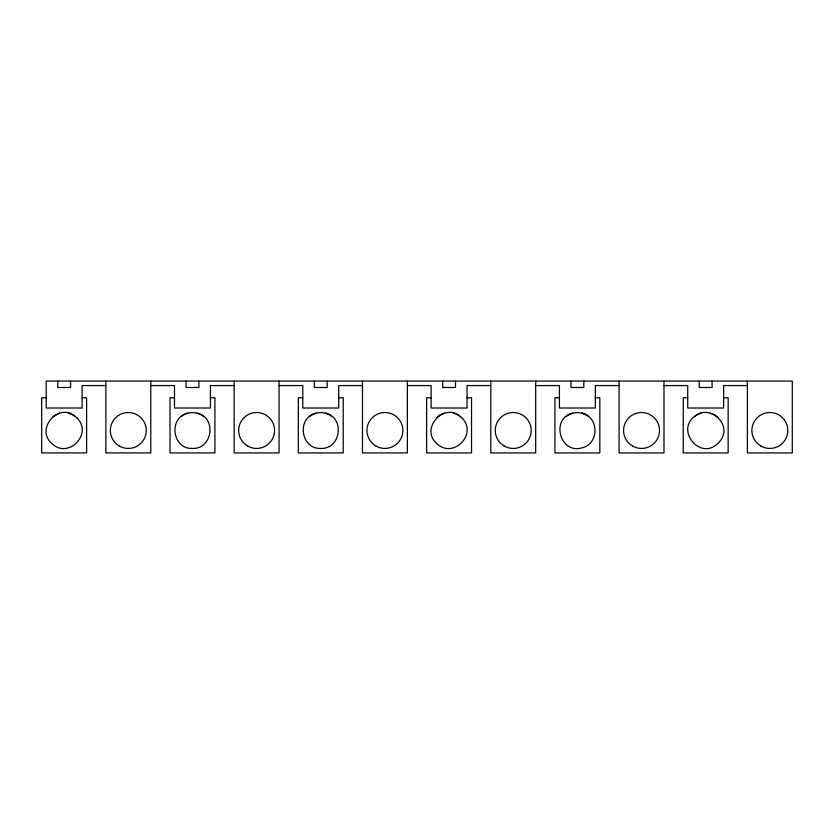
<?xml version="1.0" encoding="UTF-8"?>
<svg xmlns="http://www.w3.org/2000/svg" width="834" height="834" viewBox="0 0 834 834"><rect width="100%" height="100%" fill="white"/><g stroke="black" fill="none" stroke-linecap="round" stroke-linejoin="round"><path stroke-width="1.25" d="M75.269 416.531C59.131 402.113 35.205 428.332 51.447 443.177C67.95 460.014 93.794 433.597 76.551 417.521M460.191 416.531C444.053 402.113 420.127 428.332 436.38 443.177C452.883 460.014 478.716 433.597 461.473 417.521M701.04 413.122C669.222 424.662 701.863 467.196 721.254 439.455C731.804 423.192 708.712 403.771 694.576 416.531M53.042 416.531L59.506 413.122M181.353 416.531C187.473 411.256 197.439 411.318 203.569 416.531M309.654 416.531C315.805 411.298 325.74 411.298 331.88 416.531M566.276 416.531C572.416 411.298 582.351 411.298 588.491 416.531M316.117 413.122C296.362 417.48 300.553 449.338 320.767 448.431C340.991 449.338 345.182 417.48 325.416 413.122M436.38 417.771L440.05 414.915L444.428 413.122M572.739 413.122C550.221 418.251 559.968 454.634 582.038 447.827C599.344 444.001 599.219 416.958 582.038 413.122L586.417 414.915M187.817 413.122C168.134 417.48 172.179 449.328 192.466 448.431C212.68 449.338 216.871 417.48 197.116 413.122M105.855 385.569L82.118 385.569L82.118 408.014L46.193 408.014L46.193 381.075L792.3 381.075L792.3 452.925L747.389 452.925L747.389 381.075M150.766 385.569L174.494 385.569L174.494 408.014L210.429 408.014L210.429 385.569L234.166 385.569M279.067 385.569L302.805 385.569L302.805 408.014L338.729 408.014L338.729 385.569L362.467 385.569M407.378 385.569L431.115 385.569L431.115 408.014L467.04 408.014L467.04 385.569L490.778 385.569M535.689 385.569L559.426 385.569L559.426 408.014L595.351 408.014L595.351 385.569L619.089 385.569M663.989 385.569L687.727 385.569L687.727 408.014L723.651 408.014L723.651 385.569L747.389 385.569M46.193 397.755L41.7 397.755L41.7 452.925L86.611 452.925L86.611 397.755L82.118 397.755M174.494 397.755L170.011 397.755L170.011 452.925L214.911 452.925L214.911 397.755L210.429 397.755M302.805 397.755L298.311 397.755L298.311 452.925L343.222 452.925L343.222 397.755L338.729 397.755M431.115 397.755L426.622 397.755L426.622 452.925L471.533 452.925L471.533 397.755L467.04 397.755M559.426 397.755L554.933 397.755L554.933 452.925L599.834 452.925L599.834 397.755L595.351 397.755M687.727 397.755L683.234 397.755L683.234 452.925L728.145 452.925L728.145 397.755L723.651 397.755M70.567 413.852L68.805 413.122L73.183 414.915M710.339 413.122L714.717 414.915M76.853 417.771L73.131 414.915M461.775 417.771L458.054 414.915L453.727 413.122M718.397 417.771L714.675 414.915M712.111 381.075L712.111 387.487L699.278 387.487L699.278 381.075M663.989 381.075L663.989 452.925L619.089 452.925L619.089 381.075M583.8 381.075L583.8 387.487L570.967 387.487L570.967 381.075M535.689 381.075L535.689 452.925L490.778 452.925L490.778 381.075M455.489 381.075L455.489 387.487L442.666 387.487L442.666 381.075M407.378 381.075L407.378 452.925L362.467 452.925L362.467 381.075M327.189 381.075L327.189 387.487L314.355 387.487L314.355 381.075M279.067 381.075L279.067 452.925L234.166 452.925L234.166 381.075M198.878 381.075L198.878 387.487L186.045 387.487L186.045 381.075M150.766 381.075L150.766 452.925L105.855 452.925L105.855 381.075M70.567 381.075L70.567 387.487L57.734 387.487L57.734 381.075M632.558 446.034A17.962 17.962 0 0 0 659.506 430.469A17.962 17.962 0 0 0 632.558 414.915A17.962 17.962 0 0 0 632.558 446.034M760.869 446.034A17.962 17.962 0 0 0 787.807 430.469A17.962 17.962 0 0 0 760.869 414.915A17.962 17.962 0 0 0 760.869 446.034M375.946 446.034A17.962 17.962 0 0 0 402.885 430.469A17.962 17.962 0 0 0 375.946 414.915A17.962 17.962 0 0 0 375.946 446.034M504.247 446.034A17.962 17.962 0 0 0 531.195 430.469A17.962 17.962 0 0 0 504.247 414.915A17.962 17.962 0 0 0 504.247 446.034M119.325 446.034A17.962 17.962 0 0 0 146.273 430.469A17.962 17.962 0 0 0 119.325 414.915A17.962 17.962 0 0 0 119.325 446.034M247.635 446.034A17.962 17.962 0 0 0 274.574 430.469A17.962 17.962 0 0 0 247.635 414.915A17.962 17.962 0 0 0 247.635 446.034"/></g></svg>
